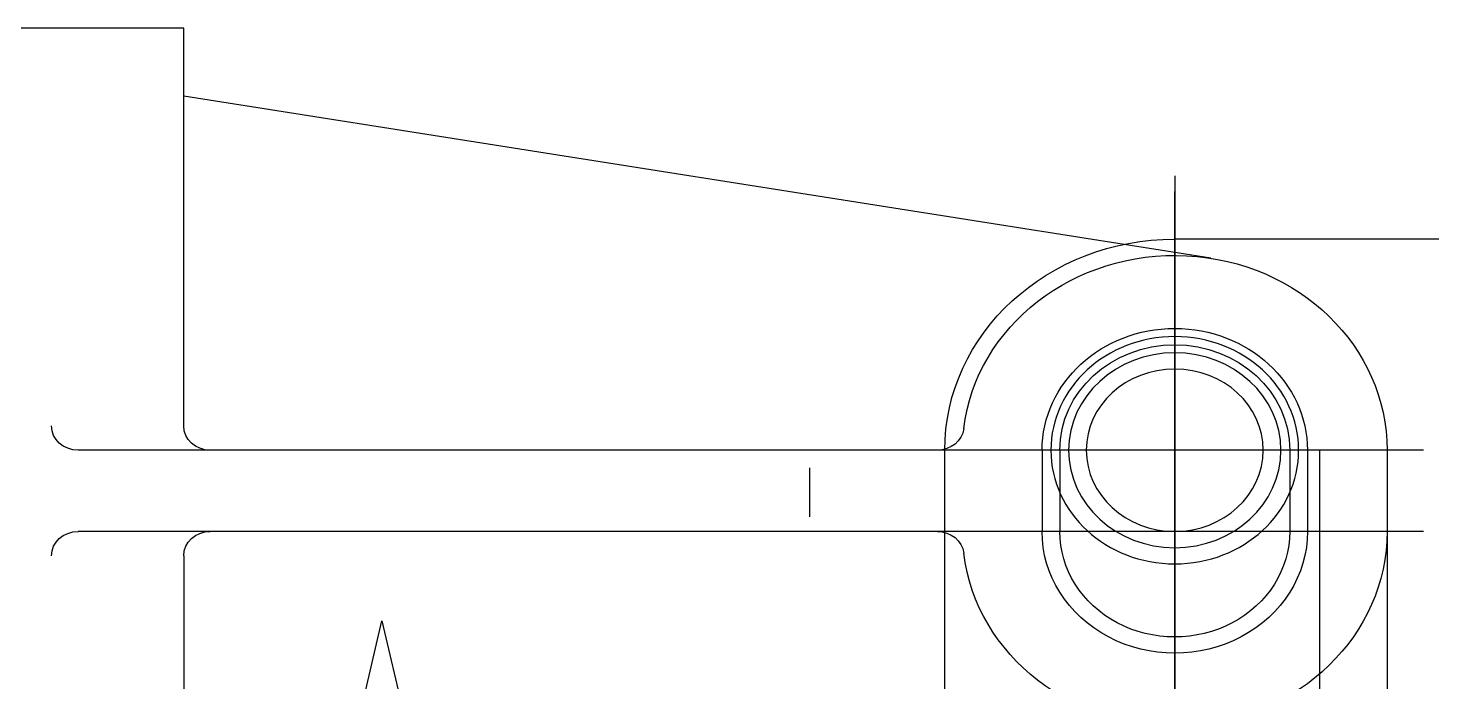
# Model space of a CAD drawing. Header units: millimetres. Extents: x -129 to 3172, y -143 to 919.
# Drawn here: x -51.9662 to -51.889, y 35.1961 to 35.2321 of the extents above; entities that cross this region are included whole.
import ezdxf

# ---------------------------------------------------------------- set-up
doc = ezdxf.new("R2010")
doc.units = ezdxf.units.MM
doc.header["$LTSCALE"] = 0.1
doc.linetypes.add('CENTER', pattern=[2, 1.25, -0.25, 0.25, -0.25])
doc.linetypes.add('CENTER2', pattern=[1.125, 0.75, -0.125, 0.125, -0.125])
doc.layers.add('E-GENERAL', color=8, linetype='Continuous')

# ---------------------------------------------------------------- blocks, each defined once
blk = doc.blocks.new('grupo electrogeno')
at = {"layer": 'E-GENERAL', "linetype": 'CENTER2'}
blk.add_line((-164.011487, 150.027361), (-164.011487, 149.953712), dxfattribs=at)
at = {"layer": 'E-GENERAL'}
for p, q in [((-164.011487, 149.952853), (-164.011487, 150.025974)), ((-164.003529, 149.967945), (-164.003529, 150.012587)), ((-163.999808, 149.967945), (-163.999808, 150.012587)), ((-164.065992, 149.973748), (-164.065992, 150.006784)), ((-164.056551, 149.98357), (-164.055092, 149.97732)), ((-164.055092, 149.97732), (-164.053632, 149.98357)), ((-164.024545, 149.972409), (-164.071806, 149.972409)), ((-163.997801, 149.972409), (-164.025425, 149.972409)), ((-164.018787, 149.967945), (-164.018787, 149.972409)), ((-164.017814, 149.967945), (-164.017814, 149.972409)), ((-164.005161, 149.967945), (-164.005161, 149.972409)), ((-164.004187, 149.967945), (-164.004187, 149.972409)), ((-164.031555, 149.971604), (-164.031555, 149.968905)), ((-164.024545, 149.967945), (-164.071806, 149.967945)), ((-163.997801, 149.967945), (-164.025425, 149.967945)), ((-164.065992, 149.966605), (-164.065992, 149.94473)), ((-164.009507, 149.957385), (-164.065992, 149.948469)), ((-164.065992, 149.94473), (-164.087405, 149.94473))]:
    blk.add_line(p, q, dxfattribs=at)
at = {"layer": 'E-GENERAL', "linetype": 'Continuous'}
for p, q in [((-164.02414, 150.012587), (-164.02414, 149.967945)), ((-163.995914, 149.956337), (-164.011487, 149.956337))]:
    blk.add_line(p, q, dxfattribs=at)
at = {"layer": 'E-GENERAL', "linetype": 'CENTER'}
blk.add_line((-164.002519, 149.967945), (-164.026377, 149.967945), dxfattribs=at)
at = {"layer": 'E-GENERAL'}
for centre, major_axis, start_param, end_param in [((-164.011487, 149.972409), (0.01168, 0), 0, 3.030252), ((-164.011487, 149.972409), (0.0073, 0), 0, 3.141593), ((-164.011487, 149.972409), (0.006326, 0), 0, 3.141593), ((-164.071806, 149.973748), (0.00146, 0), 3.141593, 4.712389), ((-164.064532, 149.973748), (0.00146, 0), 3.141593, 4.712389), ((-164.024545, 149.973748), (-0.00146, 0), 1.570796, 3.030252), ((-164.071806, 149.966605), (-0.00146, 0), -1.570796, 0), ((-164.064532, 149.966605), (-0.00146, 0), -1.570796, 0), ((-164.024545, 149.966605), (0.00146, 0), 0.111341, 1.570796), ((-164.011487, 149.967945), (0.012653, 0), 3.141593, 4.712389), ((-164.011487, 149.967945), (-0.01168, 0), 0.111341, 3.141593), ((-164.011487, 149.967945), (0.0073, 0), 3.141593, 6.283185), ((-164.011487, 149.967945), (0.006326, 0), 3.141593, 6.283185)]:
    blk.add_ellipse(centre, major_axis=major_axis, ratio=0.91735, start_param=start_param, end_param=end_param, dxfattribs=at)
for major_axis in [(-0.006813, 0), (-0.004866, 0)]:
    blk.add_ellipse((-164.011487, 149.967945), major_axis=major_axis, ratio=0.91735, dxfattribs=at)
at = {"layer": 'E-GENERAL', "linetype": 'CENTER'}
blk.add_ellipse((-164.011487, 149.967945), major_axis=(0.00584, 0), ratio=0.91735, start_param=3.141593, end_param=9.424778, dxfattribs=at)
blk = doc.blocks.new('A$C1F186A80')
at = {"xscale": -1, "rotation": 180}
blk.add_blockref('grupo electrogeno', (165.306723, 151.356151), dxfattribs=at)

msp = doc.modelspace()

# ---------------------------------------------------------------- block references
msp.add_blockref('A$C1F186A80', (-53.198404, 33.820655))

doc.saveas('drawing.dxf')
